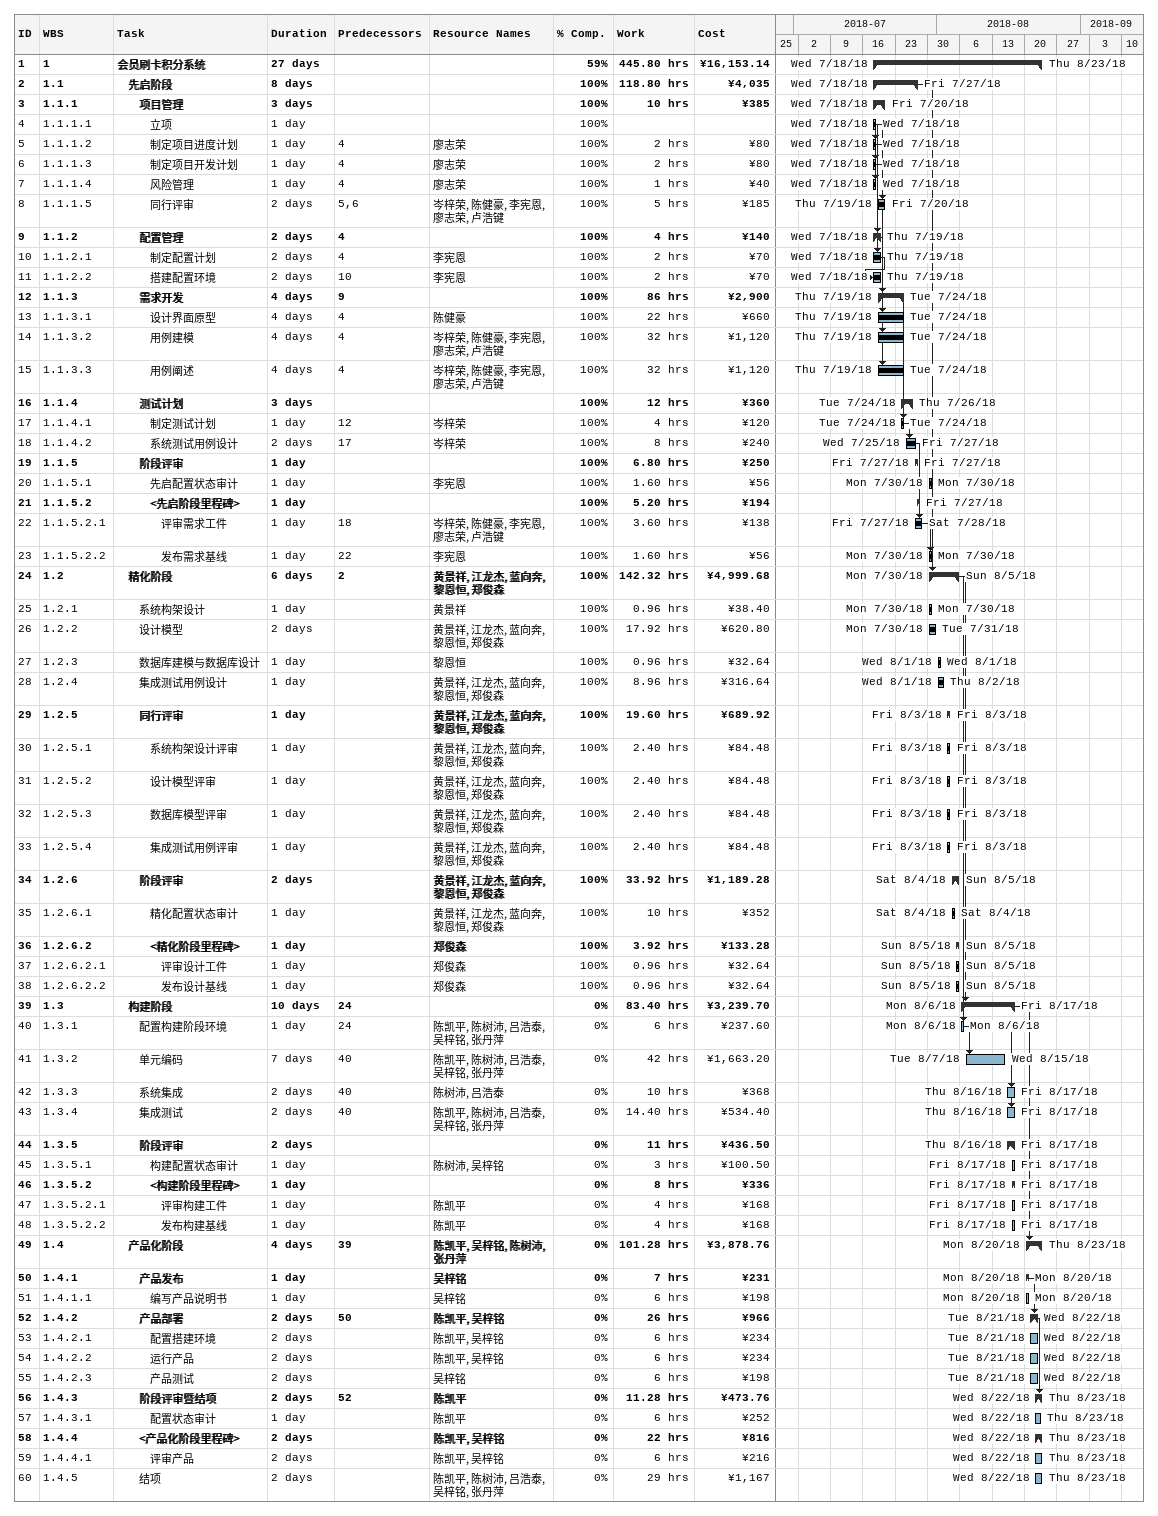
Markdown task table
| ID | WBS | Task | Duration | Start | Finish | Predecessors | Resources | % complete | Work (h) | Cost (¥) |
|---|---|---|---|---|---|---|---|---|---|---|
| 1 | 1 | **会员刷卡积分系统** | 27d | 2018-07-18 | 2018-08-23 |  |  | 59 | 445.80 | 16153.14 |
| 2 | 1.1 | **先启阶段** | 8d | 2018-07-18 | 2018-07-27 |  |  | 100 | 118.80 | 4035 |
| 3 | 1.1.1 | **项目管理** | 3d | 2018-07-18 | 2018-07-20 |  |  | 100 | 10 | 385 |
| 4 | 1.1.1.1 | 立项 | 1d | 2018-07-18 | 2018-07-18 |  |  | 100 |  |  |
| 5 | 1.1.1.2 | 制定项目进度计划 | 1d | 2018-07-18 | 2018-07-18 | 4 | 廖志荣 | 100 | 2 | 80 |
| 6 | 1.1.1.3 | 制定项目开发计划 | 1d | 2018-07-18 | 2018-07-18 | 4 | 廖志荣 | 100 | 2 | 80 |
| 7 | 1.1.1.4 | 风险管理 | 1d | 2018-07-18 | 2018-07-18 | 4 | 廖志荣 | 100 | 1 | 40 |
| 8 | 1.1.1.5 | 同行评审 | 2d | 2018-07-19 | 2018-07-20 | 5, 6 | 岑梓荣, 陈健豪, 李宪恩, 廖志荣, 卢浩键 | 100 | 5 | 185 |
| 9 | 1.1.2 | **配置管理** | 2d | 2018-07-18 | 2018-07-19 | 4 |  | 100 | 4 | 140 |
| 10 | 1.1.2.1 | 制定配置计划 | 2d | 2018-07-18 | 2018-07-19 | 4 | 李宪恩 | 100 | 2 | 70 |
| 11 | 1.1.2.2 | 搭建配置环境 | 2d | 2018-07-18 | 2018-07-19 | 10 | 李宪恩 | 100 | 2 | 70 |
| 12 | 1.1.3 | **需求开发** | 4d | 2018-07-19 | 2018-07-24 | 9 |  | 100 | 86 | 2900 |
| 13 | 1.1.3.1 | 设计界面原型 | 4d | 2018-07-19 | 2018-07-24 | 4 | 陈健豪 | 100 | 22 | 660 |
| 14 | 1.1.3.2 | 用例建模 | 4d | 2018-07-19 | 2018-07-24 | 4 | 岑梓荣, 陈健豪, 李宪恩, 廖志荣, 卢浩键 | 100 | 32 | 1120 |
| 15 | 1.1.3.3 | 用例阐述 | 4d | 2018-07-19 | 2018-07-24 | 4 | 岑梓荣, 陈健豪, 李宪恩, 廖志荣, 卢浩键 | 100 | 32 | 1120 |
| 16 | 1.1.4 | **测试计划** | 3d | 2018-07-24 | 2018-07-26 |  |  | 100 | 12 | 360 |
| 17 | 1.1.4.1 | 制定测试计划 | 1d | 2018-07-24 | 2018-07-24 | 12 | 岑梓荣 | 100 | 4 | 120 |
| 18 | 1.1.4.2 | 系统测试用例设计 | 2d | 2018-07-25 | 2018-07-27 | 17 | 岑梓荣 | 100 | 8 | 240 |
| 19 | 1.1.5 | **阶段评审** | 1d | 2018-07-27 | 2018-07-27 |  |  | 100 | 6.80 | 250 |
| 20 | 1.1.5.1 | 先启配置状态审计 | 1d | 2018-07-30 | 2018-07-30 |  | 李宪恩 | 100 | 1.60 | 56 |
| 21 | 1.1.5.2 | **<先启阶段里程碑>** | 1d | 2018-07-27 | 2018-07-27 |  |  | 100 | 5.20 | 194 |
| 22 | 1.1.5.2.1 | 评审需求工件 | 1d | 2018-07-27 | 2018-07-28 | 18 | 岑梓荣, 陈健豪, 李宪恩, 廖志荣, 卢浩键 | 100 | 3.60 | 138 |
| 23 | 1.1.5.2.2 | 发布需求基线 | 1d | 2018-07-30 | 2018-07-30 | 22 | 李宪恩 | 100 | 1.60 | 56 |
| 24 | 1.2 | **精化阶段** | 6d | 2018-07-30 | 2018-08-05 | 2 | 黄景祥, 江龙杰, 蓝向奔, 黎恩恒, 郑俊森 | 100 | 142.32 | 4999.68 |
| 25 | 1.2.1 | 系统构架设计 | 1d | 2018-07-30 | 2018-07-30 |  | 黄景祥 | 100 | 0.96 | 38.40 |
| 26 | 1.2.2 | 设计模型 | 2d | 2018-07-30 | 2018-07-31 |  | 黄景祥, 江龙杰, 蓝向奔, 黎恩恒, 郑俊森 | 100 | 17.92 | 620.80 |
| 27 | 1.2.3 | 数据库建模与数据库设计 | 1d | 2018-08-01 | 2018-08-01 |  | 黎恩恒 | 100 | 0.96 | 32.64 |
| 28 | 1.2.4 | 集成测试用例设计 | 1d | 2018-08-01 | 2018-08-02 |  | 黄景祥, 江龙杰, 蓝向奔, 黎恩恒, 郑俊森 | 100 | 8.96 | 316.64 |
| 29 | 1.2.5 | **同行评审** | 1d | 2018-08-03 | 2018-08-03 |  | 黄景祥, 江龙杰, 蓝向奔, 黎恩恒, 郑俊森 | 100 | 19.60 | 689.92 |
| 30 | 1.2.5.1 | 系统构架设计评审 | 1d | 2018-08-03 | 2018-08-03 |  | 黄景祥, 江龙杰, 蓝向奔, 黎恩恒, 郑俊森 | 100 | 2.40 | 84.48 |
| 31 | 1.2.5.2 | 设计模型评审 | 1d | 2018-08-03 | 2018-08-03 |  | 黄景祥, 江龙杰, 蓝向奔, 黎恩恒, 郑俊森 | 100 | 2.40 | 84.48 |
| 32 | 1.2.5.3 | 数据库模型评审 | 1d | 2018-08-03 | 2018-08-03 |  | 黄景祥, 江龙杰, 蓝向奔, 黎恩恒, 郑俊森 | 100 | 2.40 | 84.48 |
| 33 | 1.2.5.4 | 集成测试用例评审 | 1d | 2018-08-03 | 2018-08-03 |  | 黄景祥, 江龙杰, 蓝向奔, 黎恩恒, 郑俊森 | 100 | 2.40 | 84.48 |
| 34 | 1.2.6 | **阶段评审** | 2d | 2018-08-04 | 2018-08-05 |  | 黄景祥, 江龙杰, 蓝向奔, 黎恩恒, 郑俊森 | 100 | 33.92 | 1189.28 |
| 35 | 1.2.6.1 | 精化配置状态审计 | 1d | 2018-08-04 | 2018-08-04 |  | 黄景祥, 江龙杰, 蓝向奔, 黎恩恒, 郑俊森 | 100 | 10 | 352 |
| 36 | 1.2.6.2 | **<精化阶段里程碑>** | 1d | 2018-08-05 | 2018-08-05 |  | 郑俊森 | 100 | 3.92 | 133.28 |
| 37 | 1.2.6.2.1 | 评审设计工件 | 1d | 2018-08-05 | 2018-08-05 |  | 郑俊森 | 100 | 0.96 | 32.64 |
| 38 | 1.2.6.2.2 | 发布设计基线 | 1d | 2018-08-05 | 2018-08-05 |  | 郑俊森 | 100 | 0.96 | 32.64 |
| 39 | 1.3 | **构建阶段** | 10d | 2018-08-06 | 2018-08-17 | 24 |  | 0 | 83.40 | 3239.70 |
| 40 | 1.3.1 | 配置构建阶段环境 | 1d | 2018-08-06 | 2018-08-06 | 24 | 陈凯平, 陈树沛, 吕浩泰, 吴梓铭, 张丹萍 | 0 | 6 | 237.60 |
| 41 | 1.3.2 | 单元编码 | 7d | 2018-08-07 | 2018-08-15 | 40 | 陈凯平, 陈树沛, 吕浩泰, 吴梓铭, 张丹萍 | 0 | 42 | 1663.20 |
| 42 | 1.3.3 | 系统集成 | 2d | 2018-08-16 | 2018-08-17 | 40 | 陈树沛, 吕浩泰 | 0 | 10 | 368 |
| 43 | 1.3.4 | 集成测试 | 2d | 2018-08-16 | 2018-08-17 | 40 | 陈凯平, 陈树沛, 吕浩泰, 吴梓铭, 张丹萍 | 0 | 14.40 | 534.40 |
| 44 | 1.3.5 | **阶段评审** | 2d | 2018-08-16 | 2018-08-17 |  |  | 0 | 11 | 436.50 |
| 45 | 1.3.5.1 | 构建配置状态审计 | 1d | 2018-08-17 | 2018-08-17 |  | 陈树沛, 吴梓铭 | 0 | 3 | 100.50 |
| 46 | 1.3.5.2 | **<构建阶段里程碑>** | 1d | 2018-08-17 | 2018-08-17 |  |  | 0 | 8 | 336 |
| 47 | 1.3.5.2.1 | 评审构建工件 | 1d | 2018-08-17 | 2018-08-17 |  | 陈凯平 | 0 | 4 | 168 |
| 48 | 1.3.5.2.2 | 发布构建基线 | 1d | 2018-08-17 | 2018-08-17 |  | 陈凯平 | 0 | 4 | 168 |
| 49 | 1.4 | **产品化阶段** | 4d | 2018-08-20 | 2018-08-23 | 39 | 陈凯平, 吴梓铭, 陈树沛, 张丹萍 | 0 | 101.28 | 3878.76 |
| 50 | 1.4.1 | **产品发布** | 1d | 2018-08-20 | 2018-08-20 |  | 吴梓铭 | 0 | 7 | 231 |
| 51 | 1.4.1.1 | 编写产品说明书 | 1d | 2018-08-20 | 2018-08-20 |  | 吴梓铭 | 0 | 6 | 198 |
| 52 | 1.4.2 | **产品部署** | 2d | 2018-08-21 | 2018-08-22 | 50 | 陈凯平, 吴梓铭 | 0 | 26 | 966 |
| 53 | 1.4.2.1 | 配置搭建环境 | 2d | 2018-08-21 | 2018-08-22 |  | 陈凯平, 吴梓铭 | 0 | 6 | 234 |
| 54 | 1.4.2.2 | 运行产品 | 2d | 2018-08-21 | 2018-08-22 |  | 陈凯平, 吴梓铭 | 0 | 6 | 234 |
| 55 | 1.4.2.3 | 产品测试 | 2d | 2018-08-21 | 2018-08-22 |  | 吴梓铭 | 0 | 6 | 198 |
| 56 | 1.4.3 | **阶段评审暨结项** | 2d | 2018-08-22 | 2018-08-23 | 52 | 陈凯平 | 0 | 11.28 | 473.76 |
| 57 | 1.4.3.1 | 配置状态审计 | 1d | 2018-08-22 | 2018-08-23 |  | 陈凯平 | 0 | 6 | 252 |
| 58 | 1.4.4 | **<产品化阶段里程碑>** | 2d | 2018-08-22 | 2018-08-23 |  | 陈凯平, 吴梓铭 | 0 | 22 | 816 |
| 59 | 1.4.4.1 | 评审产品 | 2d | 2018-08-22 | 2018-08-23 |  | 陈凯平, 吴梓铭 | 0 | 6 | 216 |
| 60 | 1.4.5 | 结项 | 2d | 2018-08-22 | 2018-08-23 |  | 陈凯平, 陈树沛, 吕浩泰, 吴梓铭, 张丹萍 | 0 | 29 | 1167 |
